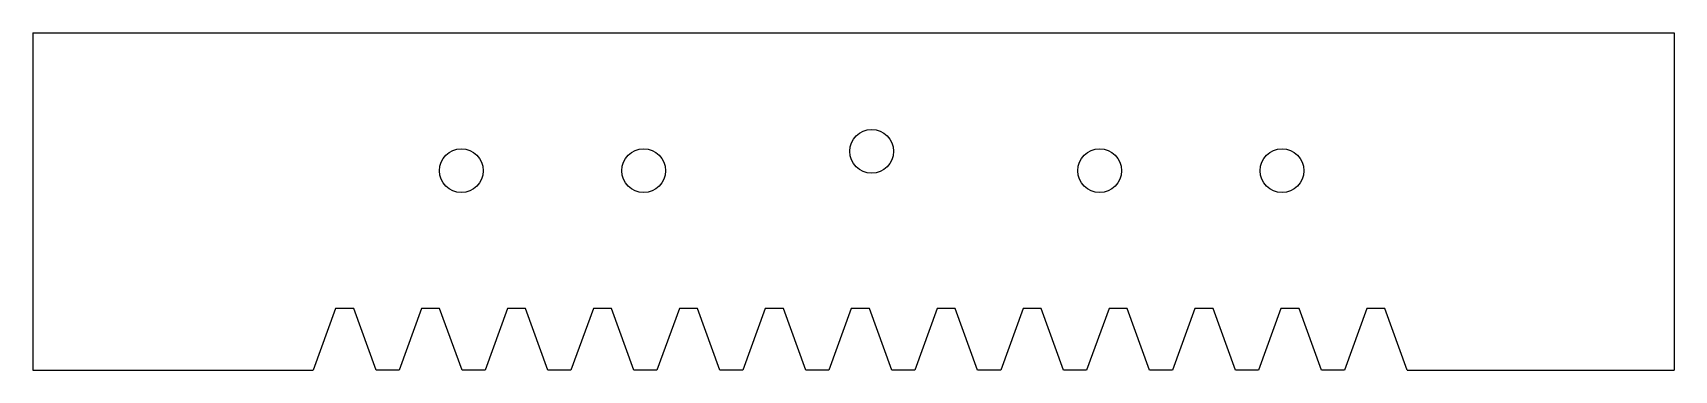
# Model space of a CAD drawing. Header units: millimetres. Extents: x 0 to 180, y 0 to 37.
import ezdxf

# ---------------------------------------------------------------- set-up
doc = ezdxf.new("R2010")
doc.units = ezdxf.units.MM
doc.layers.add('test012', color=7, linetype='Continuous')

msp = doc.modelspace()

# ---------------------------------------------------------------- linework, layer by layer
msp.add_line((-0.01, 37.01), (-0.01, 0))
at = {"layer": 'test012'}
for p, q in [((-0.01, 37.01), (179.99, 37.01)), ((-0.01, 37.01), (179.99, 37.01)), ((-0.01, 37.01), (179.99, 37.01)), ((-0.01, 37.01), (179.99, 37.01)), ((179.99, 37.01), (179.99, 37.01)), ((179.99, 37.01), (179.99, 37.01)), ((179.99, 37.01), (179.99, 0.01)), ((179.99, 37.01), (179.99, 0.01)), ((179.99, 37.01), (179.99, 0.01)), ((179.99, 37.01), (179.99, 0.01)), ((94.39, 24.01), (94.39, 24.01)), ((94.39, 24.01), (94.39, 24.01)), ((49.39, 21.88), (49.39, 21.88)), ((49.39, 21.88), (49.39, 21.88)), ((69.39, 21.88), (69.39, 21.88)), ((69.39, 21.88), (69.39, 21.88)), ((119.39, 21.88), (119.39, 21.88)), ((119.39, 21.88), (119.39, 21.88)), ((139.39, 21.88), (139.39, 21.88)), ((139.39, 21.88), (139.39, 21.88)), ((33.2, 6.75), (30.74, 0)), ((33.2, 6.75), (30.74, 0)), ((33.2, 6.75), (30.74, 0)), ((33.2, 6.75), (30.74, 0)), ((33.2, 6.75), (33.2, 6.75)), ((33.2, 6.75), (33.2, 6.75)), ((35.18, 6.75), (33.2, 6.75)), ((35.18, 6.75), (33.2, 6.75)), ((35.18, 6.75), (33.2, 6.75)), ((35.18, 6.75), (33.2, 6.75)), ((35.18, 6.75), (35.18, 6.75)), ((35.18, 6.75), (35.18, 6.75)), ((37.64, 0), (35.18, 6.75)), ((37.64, 0), (35.18, 6.75)), ((37.64, 0), (35.18, 6.75)), ((37.64, 0), (35.18, 6.75)), ((42.62, 6.75), (40.16, 0)), ((42.62, 6.75), (40.16, 0)), ((42.62, 6.75), (40.16, 0)), ((42.62, 6.75), (40.16, 0)), ((42.62, 6.75), (42.62, 6.75)), ((42.62, 6.75), (42.62, 6.75)), ((44.6, 6.75), (42.62, 6.75)), ((44.6, 6.75), (42.62, 6.75)), ((44.6, 6.75), (42.62, 6.75)), ((44.6, 6.75), (42.62, 6.75)), ((44.6, 6.75), (44.6, 6.75)), ((44.6, 6.75), (44.6, 6.75)), ((47.06, 0), (44.6, 6.75)), ((47.06, 0), (44.6, 6.75)), ((47.06, 0), (44.6, 6.75)), ((47.06, 0), (44.6, 6.75)), ((52.05, 6.75), (49.59, 0)), ((52.05, 6.75), (49.59, 0)), ((52.05, 6.75), (49.59, 0)), ((52.05, 6.75), (49.59, 0)), ((52.05, 6.75), (52.05, 6.75)), ((52.05, 6.75), (52.05, 6.75)), ((54.03, 6.75), (52.05, 6.75)), ((54.03, 6.75), (52.05, 6.75)), ((54.03, 6.75), (52.05, 6.75)), ((54.03, 6.75), (52.05, 6.75)), ((54.03, 6.75), (54.03, 6.75)), ((54.03, 6.75), (54.03, 6.75)), ((56.49, 0), (54.03, 6.75)), ((56.49, 0), (54.03, 6.75)), ((56.49, 0), (54.03, 6.75)), ((56.49, 0), (54.03, 6.75)), ((61.47, 6.75), (59.01, 0)), ((61.47, 6.75), (59.01, 0)), ((61.47, 6.75), (59.01, 0)), ((61.47, 6.75), (59.01, 0)), ((61.47, 6.75), (61.47, 6.75)), ((61.47, 6.75), (61.47, 6.75)), ((63.45, 6.75), (61.47, 6.75)), ((63.45, 6.75), (61.47, 6.75)), ((63.45, 6.75), (61.47, 6.75)), ((63.45, 6.75), (61.47, 6.75)), ((63.45, 6.75), (63.45, 6.75)), ((63.45, 6.75), (63.45, 6.75)), ((65.91, 0), (63.45, 6.75)), ((65.91, 0), (63.45, 6.75)), ((65.91, 0), (63.45, 6.75)), ((65.91, 0), (63.45, 6.75)), ((70.9, 6.75), (68.44, 0)), ((70.9, 6.75), (68.44, 0)), ((70.9, 6.75), (68.44, 0)), ((70.9, 6.75), (68.44, 0)), ((70.9, 6.75), (70.9, 6.75)), ((70.9, 6.75), (70.9, 6.75)), ((72.88, 6.75), (70.9, 6.75)), ((72.88, 6.75), (70.9, 6.75)), ((72.88, 6.75), (70.9, 6.75)), ((72.88, 6.75), (70.9, 6.75)), ((72.88, 6.75), (72.88, 6.75)), ((72.88, 6.75), (72.88, 6.75)), ((75.34, 0), (72.88, 6.75)), ((75.34, 0), (72.88, 6.75)), ((75.34, 0), (72.88, 6.75)), ((75.34, 0), (72.88, 6.75)), ((80.32, 6.75), (77.86, 0)), ((80.32, 6.75), (77.86, 0)), ((80.32, 6.75), (77.86, 0)), ((80.32, 6.75), (77.86, 0)), ((80.32, 6.75), (80.32, 6.75)), ((80.32, 6.75), (80.32, 6.75)), ((82.3, 6.75), (80.32, 6.75)), ((82.3, 6.75), (80.32, 6.75)), ((82.3, 6.75), (80.32, 6.75)), ((82.3, 6.75), (80.32, 6.75)), ((82.3, 6.75), (82.3, 6.75)), ((82.3, 6.75), (82.3, 6.75)), ((84.76, 0), (82.3, 6.75)), ((84.76, 0), (82.3, 6.75)), ((84.76, 0), (82.3, 6.75)), ((84.76, 0), (82.3, 6.75)), ((89.75, 6.75), (87.29, 0)), ((89.75, 6.75), (87.29, 0)), ((89.75, 6.75), (87.29, 0)), ((89.75, 6.75), (87.29, 0)), ((89.75, 6.75), (89.75, 6.75)), ((89.75, 6.75), (89.75, 6.75)), ((91.73, 6.75), (89.75, 6.75)), ((91.73, 6.75), (89.75, 6.75)), ((91.73, 6.75), (89.75, 6.75)), ((91.73, 6.75), (89.75, 6.75)), ((91.73, 6.75), (91.73, 6.75)), ((91.73, 6.75), (91.73, 6.75)), ((94.18, 0), (91.73, 6.75)), ((94.18, 0), (91.73, 6.75)), ((94.18, 0), (91.73, 6.75)), ((94.18, 0), (91.73, 6.75)), ((99.17, 6.75), (96.71, 0)), ((99.17, 6.75), (96.71, 0)), ((99.17, 6.75), (96.71, 0)), ((99.17, 6.75), (96.71, 0)), ((99.17, 6.75), (99.17, 6.75)), ((99.17, 6.75), (99.17, 6.75)), ((101.15, 6.75), (99.17, 6.75)), ((101.15, 6.75), (99.17, 6.75)), ((101.15, 6.75), (99.17, 6.75)), ((101.15, 6.75), (99.17, 6.75)), ((101.15, 6.75), (101.15, 6.75)), ((101.15, 6.75), (101.15, 6.75)), ((103.61, 0), (101.15, 6.75)), ((103.61, 0), (101.15, 6.75)), ((103.61, 0), (101.15, 6.75)), ((103.61, 0), (101.15, 6.75)), ((108.59, 6.75), (106.14, 0)), ((108.59, 6.75), (106.14, 0)), ((108.59, 6.75), (106.14, 0)), ((108.59, 6.75), (106.14, 0)), ((108.59, 6.75), (108.59, 6.75)), ((108.59, 6.75), (108.59, 6.75)), ((110.58, 6.75), (108.59, 6.75)), ((110.58, 6.75), (108.59, 6.75)), ((110.58, 6.75), (108.59, 6.75)), ((110.58, 6.75), (108.59, 6.75)), ((110.58, 6.75), (110.58, 6.75)), ((110.58, 6.75), (110.58, 6.75)), ((113.03, 0), (110.58, 6.75)), ((113.03, 0), (110.58, 6.75)), ((113.03, 0), (110.58, 6.75)), ((113.03, 0), (110.58, 6.75)), ((118.02, 6.75), (115.56, 0)), ((118.02, 6.75), (115.56, 0)), ((118.02, 6.75), (115.56, 0)), ((118.02, 6.75), (115.56, 0)), ((118.02, 6.75), (118.02, 6.75)), ((118.02, 6.75), (118.02, 6.75)), ((120, 6.75), (118.02, 6.75)), ((120, 6.75), (118.02, 6.75)), ((120, 6.75), (118.02, 6.75)), ((120, 6.75), (118.02, 6.75)), ((120, 6.75), (120, 6.75)), ((120, 6.75), (120, 6.75)), ((122.46, 0), (120, 6.75)), ((122.46, 0), (120, 6.75)), ((122.46, 0), (120, 6.75)), ((122.46, 0), (120, 6.75)), ((127.44, 6.75), (124.99, 0)), ((127.44, 6.75), (124.99, 0)), ((127.44, 6.75), (124.99, 0)), ((127.44, 6.75), (124.99, 0)), ((127.44, 6.75), (127.44, 6.75)), ((127.44, 6.75), (127.44, 6.75)), ((129.43, 6.75), (127.44, 6.75)), ((129.43, 6.75), (127.44, 6.75)), ((129.43, 6.75), (127.44, 6.75)), ((129.43, 6.75), (127.44, 6.75)), ((129.43, 6.75), (129.43, 6.75)), ((129.43, 6.75), (129.43, 6.75)), ((131.88, 0), (129.43, 6.75)), ((131.88, 0), (129.43, 6.75)), ((131.88, 0), (129.43, 6.75)), ((131.88, 0), (129.43, 6.75)), ((136.87, 6.75), (134.41, 0)), ((136.87, 6.75), (134.41, 0)), ((136.87, 6.75), (134.41, 0)), ((136.87, 6.75), (134.41, 0)), ((136.87, 6.75), (136.87, 6.75)), ((136.87, 6.75), (136.87, 6.75)), ((138.85, 6.75), (136.87, 6.75)), ((138.85, 6.75), (136.87, 6.75)), ((138.85, 6.75), (136.87, 6.75)), ((138.85, 6.75), (136.87, 6.75)), ((138.85, 6.75), (138.85, 6.75)), ((138.85, 6.75), (138.85, 6.75)), ((141.31, 0), (138.85, 6.75)), ((141.31, 0), (138.85, 6.75)), ((141.31, 0), (138.85, 6.75)), ((141.31, 0), (138.85, 6.75)), ((146.29, 6.75), (143.84, 0)), ((146.29, 6.75), (143.84, 0)), ((146.29, 6.75), (143.84, 0)), ((146.29, 6.75), (143.84, 0)), ((146.29, 6.75), (146.29, 6.75)), ((146.29, 6.75), (146.29, 6.75)), ((148.28, 6.75), (146.29, 6.75)), ((148.28, 6.75), (146.29, 6.75)), ((148.28, 6.75), (146.29, 6.75)), ((148.28, 6.75), (146.29, 6.75)), ((148.28, 6.75), (148.28, 6.75)), ((148.28, 6.75), (148.28, 6.75)), ((150.73, 0.01), (148.28, 6.75)), ((150.73, 0.01), (148.28, 6.75)), ((150.73, 0.01), (148.28, 6.75)), ((150.73, 0.01), (148.28, 6.75)), ((-0.01, 0), (30.74, 0)), ((0, 0), (30.74, 0)), ((0, 0), (30.74, 0)), ((0, 0), (30.74, 0)), ((30.74, 0), (30.74, 0)), ((30.74, 0), (30.74, 0)), ((37.64, 0), (37.64, 0)), ((37.64, 0), (37.64, 0)), ((40.16, 0), (37.64, 0)), ((40.16, 0), (37.64, 0)), ((40.16, 0), (37.64, 0)), ((40.16, 0), (37.64, 0)), ((40.16, 0), (40.16, 0)), ((40.16, 0), (40.16, 0)), ((47.06, 0), (47.06, 0)), ((47.06, 0), (47.06, 0)), ((49.59, 0), (47.06, 0)), ((49.59, 0), (47.06, 0)), ((49.59, 0), (47.06, 0)), ((49.59, 0), (47.06, 0)), ((49.59, 0), (49.59, 0)), ((49.59, 0), (49.59, 0)), ((56.49, 0), (56.49, 0)), ((56.49, 0), (56.49, 0)), ((59.01, 0), (56.49, 0)), ((59.01, 0), (56.49, 0)), ((59.01, 0), (56.49, 0)), ((59.01, 0), (56.49, 0)), ((59.01, 0), (59.01, 0)), ((59.01, 0), (59.01, 0)), ((65.91, 0), (65.91, 0)), ((65.91, 0), (65.91, 0)), ((68.44, 0), (65.91, 0)), ((68.44, 0), (65.91, 0)), ((68.44, 0), (65.91, 0)), ((68.44, 0), (65.91, 0)), ((68.44, 0), (68.44, 0)), ((68.44, 0), (68.44, 0)), ((75.34, 0), (75.34, 0)), ((75.34, 0), (75.34, 0)), ((77.86, 0), (75.34, 0)), ((77.86, 0), (75.34, 0)), ((77.86, 0), (75.34, 0)), ((77.86, 0), (75.34, 0)), ((77.86, 0), (77.86, 0)), ((77.86, 0), (77.86, 0)), ((84.76, 0), (84.76, 0)), ((84.76, 0), (84.76, 0)), ((87.29, 0), (84.76, 0)), ((87.29, 0), (84.76, 0)), ((87.29, 0), (84.76, 0)), ((87.29, 0), (84.76, 0)), ((87.29, 0), (87.29, 0)), ((87.29, 0), (87.29, 0)), ((94.18, 0), (94.18, 0)), ((94.18, 0), (94.18, 0)), ((96.71, 0), (94.18, 0)), ((96.71, 0), (94.18, 0)), ((96.71, 0), (94.18, 0)), ((96.71, 0), (94.18, 0)), ((96.71, 0), (96.71, 0)), ((96.71, 0), (96.71, 0)), ((103.61, 0), (103.61, 0)), ((103.61, 0), (103.61, 0)), ((106.14, 0), (103.61, 0)), ((106.14, 0), (103.61, 0)), ((106.14, 0), (103.61, 0)), ((106.14, 0), (103.61, 0)), ((106.14, 0), (106.14, 0)), ((106.14, 0), (106.14, 0)), ((113.03, 0), (113.03, 0)), ((113.03, 0), (113.03, 0)), ((115.56, 0), (113.03, 0)), ((115.56, 0), (113.03, 0)), ((115.56, 0), (113.03, 0)), ((115.56, 0), (113.03, 0)), ((115.56, 0), (115.56, 0)), ((115.56, 0), (115.56, 0)), ((122.46, 0), (122.46, 0)), ((122.46, 0), (122.46, 0)), ((124.99, 0), (122.46, 0)), ((124.99, 0), (122.46, 0)), ((124.99, 0), (122.46, 0)), ((124.99, 0), (122.46, 0)), ((124.99, 0), (124.99, 0)), ((124.99, 0), (124.99, 0)), ((131.88, 0), (131.88, 0)), ((131.88, 0), (131.88, 0)), ((134.41, 0), (131.88, 0)), ((134.41, 0), (131.88, 0)), ((134.41, 0), (131.88, 0)), ((134.41, 0), (131.88, 0)), ((134.41, 0), (134.41, 0)), ((134.41, 0), (134.41, 0)), ((141.31, 0), (141.31, 0)), ((141.31, 0), (141.31, 0)), ((143.84, 0), (141.31, 0)), ((143.84, 0), (141.31, 0)), ((143.84, 0), (141.31, 0)), ((143.84, 0), (141.31, 0)), ((143.84, 0), (143.84, 0)), ((143.84, 0), (143.84, 0)), ((150.73, 0.01), (150.73, 0.01)), ((150.73, 0.01), (150.73, 0.01)), ((150.73, 0.01), (179.99, 0.01)), ((150.73, 0.01), (179.99, 0.01)), ((150.73, 0.01), (179.99, 0.01)), ((150.73, 0.01), (179.99, 0.01)), ((179.99, 0.01), (179.99, 0.01)), ((179.99, 0.01), (179.99, 0.01))]:
    msp.add_line(p, q, dxfattribs=at)
for centre in [(91.99, 24.01), (91.99, 24.01), (91.99, 24.01), (91.99, 24.01), (46.99, 21.88), (46.99, 21.88), (46.99, 21.88), (46.99, 21.88), (66.99, 21.88), (66.99, 21.88), (66.99, 21.88), (66.99, 21.88), (116.99, 21.88), (116.99, 21.88), (116.99, 21.88), (116.99, 21.88), (136.99, 21.88), (136.99, 21.88), (136.99, 21.88), (136.99, 21.88)]:
    msp.add_circle(centre, 2.4, dxfattribs=at)

doc.saveas('drawing.dxf')
